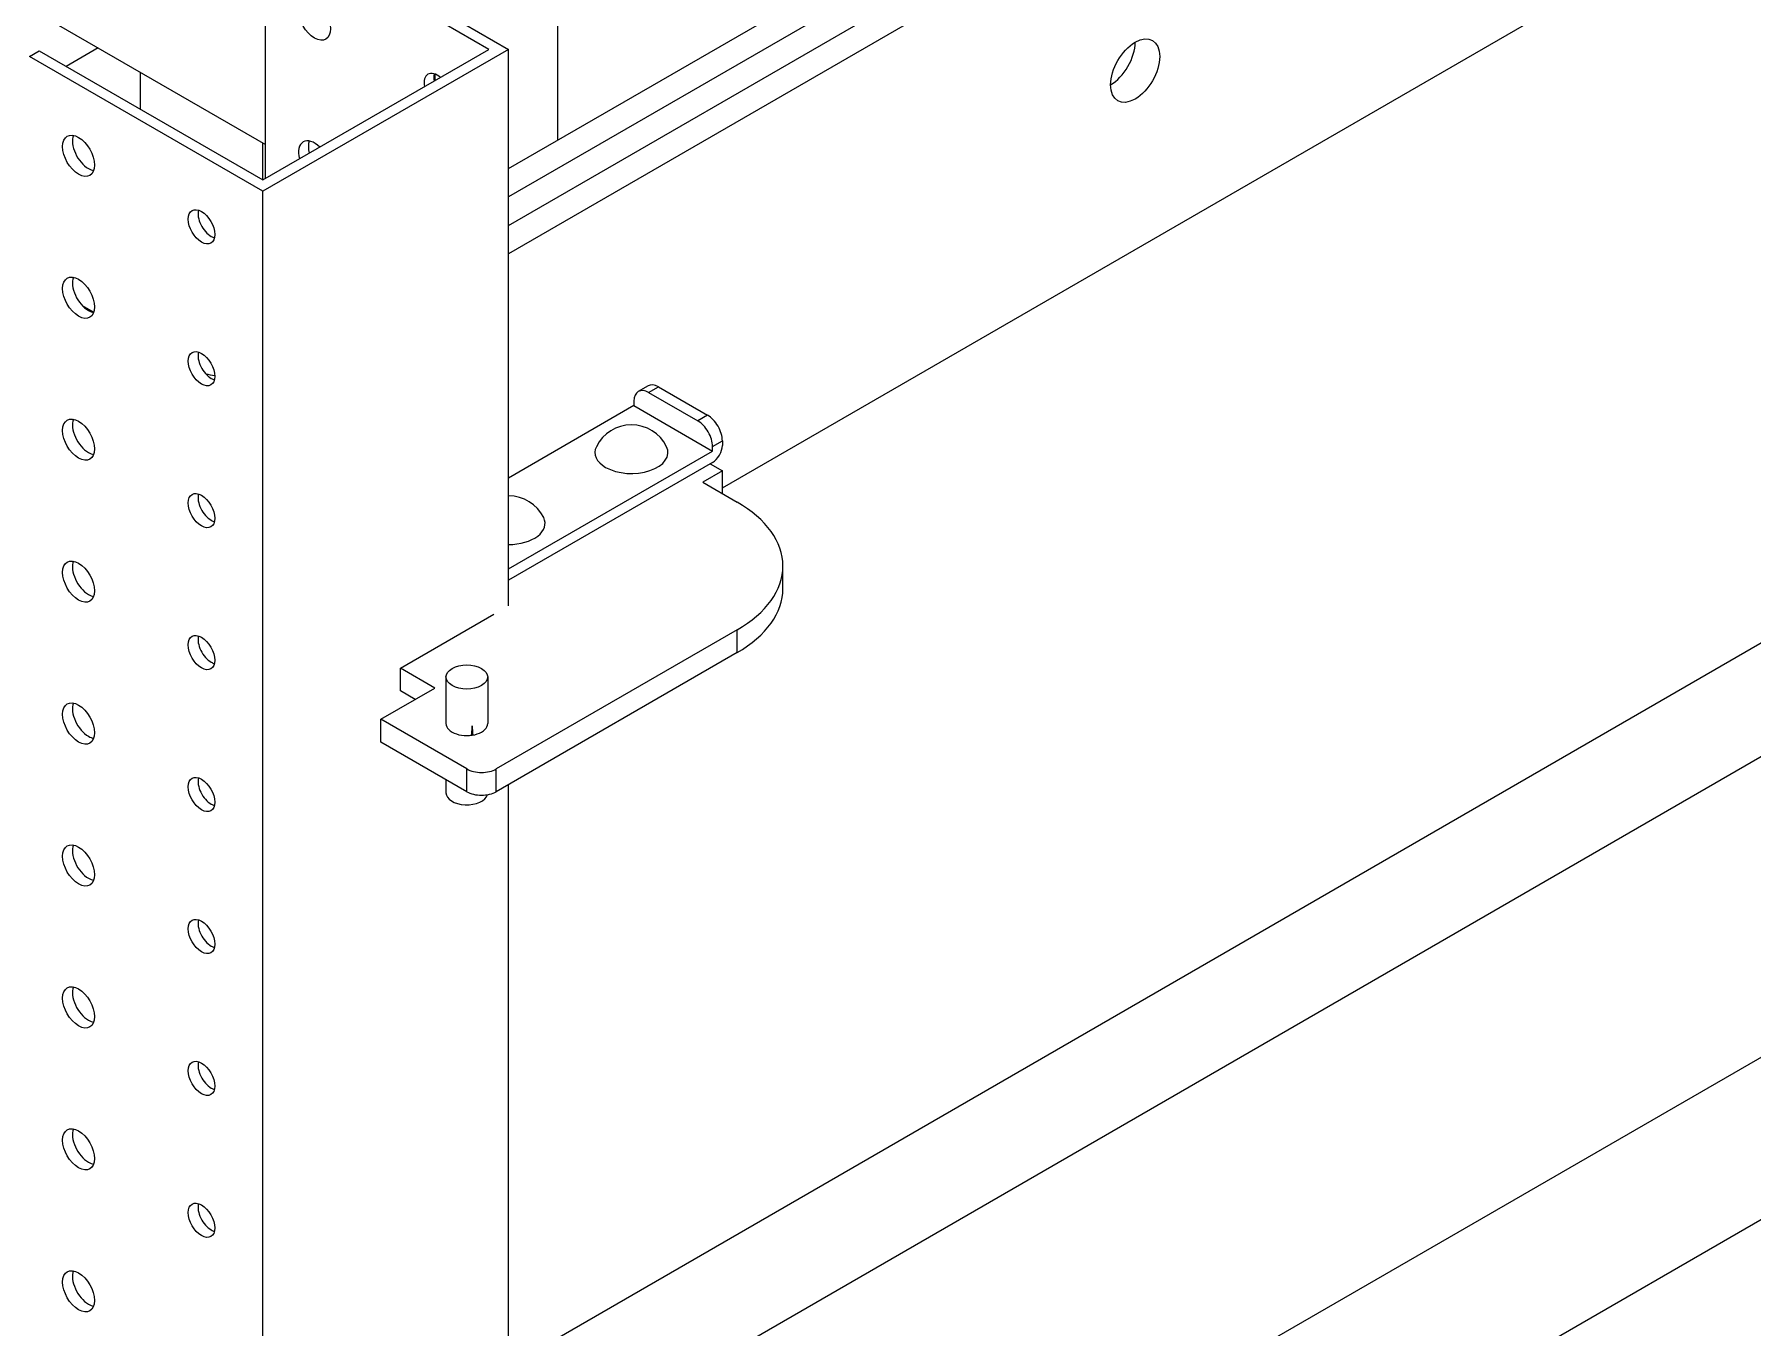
# Model space of a CAD drawing. Header units: millimetres. Extents: x -116965 to 323937, y 291661 to 566926.
# Drawn here: x -25839.8 to -25698.6, y 315014.8 to 315121.1 of the extents above; entities that cross this region are included whole.
import ezdxf

# ---------------------------------------------------------------- set-up
doc = ezdxf.new("R2010")
doc.units = ezdxf.units.MM
doc.layers.add('ALPHA', color=255, linetype='Continuous')

msp = doc.modelspace()

# ---------------------------------------------------------------- linework, layer by layer
at = {"layer": 'ALPHA'}
for p, q in [((-25800.857859, 315110.026224), (-25677.893068, 315181.019978)), ((-25675.872763, 315179.853555), (-25800.857859, 315107.693376)), ((-25800.857859, 315105.360529), (-25675.549514, 315177.707335)), ((-25673.529209, 315176.540911), (-25800.857859, 315103.027681)), ((-25783.281204, 315083.781691), (-25673.529209, 315147.147035)), ((-25796.817249, 315112.359071), (-25796.817249, 315133.354697)), ((-25853.991883, 315131.138492), (-25820.858879, 315112.009144)), ((-25820.050757, 315130.905208), (-25800.857859, 315119.824182)), ((-25820.858879, 315109.209727), (-25820.858879, 315130.438638)), ((-25802.474103, 315119.824182), (-25820.858879, 315130.438638)), ((-25543.875051, 315125.889586), (-25781.296887, 314988.814025)), ((-25840.253808, 315119.240971), (-25839.445686, 315119.70754)), ((-25839.445686, 315119.70754), (-25821.06091, 315109.093085)), ((-25834.596955, 315119.940826), (-25837.223352, 315118.424475)), ((-25800.857859, 315119.824182), (-25821.06091, 315108.159946)), ((-25821.06091, 315109.093085), (-25802.474103, 315119.824182)), ((-25800.857859, 315074.100374), (-25800.857859, 315119.824182)), ((-25821.06091, 315108.159946), (-25840.253808, 315119.240971)), ((-25831.162437, 315117.957906), (-25831.162437, 315114.925204)), ((-25803.080194, 314962.940197), (-25532.359312, 315119.240971)), ((-25806.918774, 315117.796145), (-25806.918774, 315117.25805)), ((-25821.060911, 315109.093086), (-25821.060911, 315112.125787)), ((-25821.06091, 314641.590471), (-25821.06091, 315108.159946)), ((-25643.678123, 315102.327827), (-25800.857859, 315011.580064)), ((-25835.910152, 315098.770235), (-25834.963708, 315098.223805)), ((-25639.637513, 315095.329285), (-25800.857859, 315002.248675)), ((-25789.391141, 315092.171534), (-25790.199263, 315091.704964)), ((-25789.34212, 315091.620058), (-25788.533998, 315092.086627)), ((-25789.34212, 315091.620058), (-25785.30151, 315089.28721)), ((-25788.533998, 315092.086627), (-25784.493387, 315089.75378)), ((-25790.554303, 315090.546948), (-25800.857859, 315084.598187)), ((-25790.554303, 315090.920204), (-25790.554303, 315090.546948)), ((-25790.554303, 315090.546948), (-25784.089326, 315086.814392)), ((-25784.493387, 315089.75378), (-25785.30151, 315089.28721)), ((-25800.857859, 315077.133076), (-25784.089326, 315086.814392)), ((-25784.089326, 315087.187648), (-25783.281204, 315087.654217)), ((-25784.089326, 315086.814392), (-25784.089326, 315087.187648)), ((-25783.281204, 315087.654217), (-25783.281204, 315087.280962)), ((-25784.089326, 315085.881253), (-25800.857859, 315076.199937)), ((-25784.291357, 315085.764611), (-25783.281204, 315085.181399)), ((-25783.281204, 315085.181399), (-25784.897448, 315084.24826)), ((-25784.897448, 315084.24826), (-25782.069021, 315082.615267)), ((-25783.281204, 315083.315121), (-25783.281204, 315085.181399)), ((-25778.303251, 315075.500082), (-25778.303251, 315077.36636)), ((-25809.747201, 315068.96811), (-25802.070042, 315073.40052)), ((-25782.069021, 315072.117454), (-25801.868011, 315060.686502)), ((-25782.069021, 315070.251176), (-25782.069021, 315072.117454)), ((-25782.069021, 315070.251176), (-25801.868011, 315058.820224)), ((-25809.747201, 315067.101832), (-25809.747201, 315068.96811)), ((-25806.918774, 315067.335117), (-25809.747201, 315068.96811)), ((-25811.363445, 315064.768984), (-25806.918774, 315067.335117)), ((-25808.535018, 315066.401978), (-25809.747201, 315067.101832)), ((-25806.006663, 315068.244927), (-25806.006663, 315064.419057)), ((-25802.578092, 315068.244927), (-25802.578092, 315064.419057)), ((-25811.363445, 315062.902707), (-25811.363445, 315064.768984)), ((-25804.292377, 315060.686502), (-25811.363445, 315064.768984)), ((-25803.886299, 315063.457483), (-25803.848688, 315064.240654)), ((-25804.292377, 315058.820224), (-25811.363445, 315062.902707)), ((-25804.292377, 315058.820224), (-25804.292377, 315060.686502)), ((-25801.868011, 315058.820224), (-25801.868011, 315060.686502)), ((-25806.006663, 315059.809967), (-25806.006663, 315058.72691)), ((-25800.857859, 314980.786479), (-25800.857859, 315059.403435))]:
    msp.add_line(p, q, dxfattribs=at)
for centre, end in [((-25790.756333, 315085.751489), 153.81037469), ((-25800.857859, 315079.91937), 90)]:
    msp.add_arc(centre, 3.216071, 26.18962531, end, dxfattribs=at)
for centre, major_axis, ratio, start_param, end_param in [((-25816.818269, 315122.273672), (-0.928571, 1.608333), 0.5773502692, 0.7853981634, 7.0685834706), ((-25749.340079, 315118.074547), (1.428571, 2.474358), 0.5773502692, 2.3561944902, 8.6393797974), ((-25751.360384, 315119.240971), (1.428571, 2.474358), 0.5773502692, 3.926990817, 5.4977871438), ((-25751.360384, 315119.240971), (1.428571, 2.474358), 0.5773502692, 3.926990817, 5.4977871438), ((-25806.716743, 315116.441554), (-0.771429, 1.336153), 0.5773502692, 5.2636745788, 7.3026960355), ((-25805.908621, 315116.908123), (-0.771429, 1.336153), 0.5773502692, 0.5512855984, 1.0195107284), ((-25836.213198, 315111.076005), (-0.928571, 1.608333), 0.5773502692, 0.7853981634, 7.0685834706), ((-25835.405076, 315111.542574), (-0.928571, 1.608333), 0.5773502692, 0.4501966899, 2.3561944902), ((-25816.818269, 315110.609435), (-0.928571, 1.608333), 0.5773502692, 5.1625856703, 7.403784944), ((-25816.010147, 315111.076005), (-0.928571, 1.608333), 0.5773502692, 0.4501966899, 1.1205996369), ((-25835.405076, 315111.542574), (-0.928571, 1.608333), 0.5773502692, 2.3561944902, 2.6913959637), ((-25826.111672, 315105.243886), (-0.771429, 1.336153), 0.5773502692, 0.7853981634, 7.0685834706), ((-25825.30355, 315105.710456), (-0.771429, 1.336153), 0.5773502692, 0.5512855984, 2.3561944902), ((-25825.30355, 315105.710456), (-0.771429, 1.336153), 0.5773502692, 2.3561944902, 2.5903070552), ((-25836.213198, 315099.411768), (-0.928571, 1.608333), 0.5773502692, 0.7853981634, 7.0685834706), ((-25835.405076, 315099.878337), (-0.928571, 1.608333), 0.5773502692, 0.4501966899, 2.3561944902), ((-25835.405076, 315099.878337), (-0.928571, 1.608333), 0.5773502692, 2.3561944902, 2.6913959637), ((-25826.111672, 315093.57965), (-0.771429, 1.336153), 0.5773502692, 0.7853981634, 7.0685834706), ((-25825.30355, 315094.046219), (-0.771429, 1.336153), 0.5773502692, 0.5512855984, 2.3561944902), ((-25824.091367, 315095.445927), (-4.285714, 0), 0.5773502692, 1.1705085136, 1.3516916044), ((-25825.30355, 315094.046219), (-0.771429, 1.336153), 0.5773502692, 2.3561944902, 2.5903070552), ((-25789.34212, 315090.220349), (-0.857143, 1.484615), 0.5773502692, 5.4977871438, 7.0685834706), ((-25788.533998, 315090.686919), (-0.857143, 1.484615), 0.5773502692, 5.4977871438, 6.2831853072), ((-25836.213198, 315087.747531), (-0.928571, 1.608333), 0.5773502692, 0.7853981634, 7.0685834706), ((-25784.493387, 315088.354071), (-0.857143, 1.484615), 0.5773502692, 3.926990817, 5.4977871438), ((-25835.405076, 315088.214101), (-0.928571, 1.608333), 0.5773502692, 0.4501966899, 2.3561944902), ((-25785.30151, 315087.887502), (-0.857143, 1.484615), 0.5773502692, 3.926990817, 5.4977871438), ((-25790.756333, 315086.69775), (-3, 0), 0.5773502692, 6.0065067037, 7.0685834706), ((-25790.756333, 315086.69775), (-3, 0), 0.5773502692, 0.7853981634, 3.4182712571), ((-25784.089326, 315086.814392), (0.571429, 0.989743), 0.5773502692, 3.926990817, 5.4977871438), ((-25835.405076, 315088.214101), (-0.928571, 1.608333), 0.5773502692, 2.3561944902, 2.6913959637), ((-25826.111672, 315081.915413), (-0.771429, 1.336153), 0.5773502692, 0.7853981634, 7.0685834706), ((-25825.30355, 315082.381982), (-0.771429, 1.336153), 0.5773502692, 0.5512855984, 2.3561944902), ((-25791.160394, 315077.36636), (-12.857143, 0), 0.5773502692, 2.3561944902, 3.926990817), ((-25825.30355, 315082.381982), (-0.771429, 1.336153), 0.5773502692, 2.3561944902, 2.5903070552), ((-25800.857859, 315080.865631), (-3, 0), 0.5773502692, 1.5707963268, 3.4182712571), ((-25836.213198, 315076.083294), (-0.928571, 1.608333), 0.5773502692, 0.7853981634, 7.0685834706), ((-25835.405076, 315076.549864), (-0.928571, 1.608333), 0.5773502692, 0.4501966899, 2.3561944902), ((-25791.160394, 315075.500082), (-12.857143, 0), 0.5773502692, 2.3561944902, 3.1415926536), ((-25835.405076, 315076.549864), (-0.928571, 1.608333), 0.5773502692, 2.3561944902, 2.6913959637), ((-25826.111672, 315070.251176), (-0.771429, 1.336153), 0.5773502692, 0.7853981634, 7.0685834706), ((-25825.30355, 315070.717745), (-0.771429, 1.336153), 0.5773502692, 0.5512855984, 2.3561944902), ((-25825.30355, 315070.717745), (-0.771429, 1.336153), 0.5773502692, 2.3561944902, 2.5903070552), ((-25804.292377, 315068.244927), (-1.714286, 0), 0.5773502692, 0.7853981634, 7.0685834706), ((-25836.213198, 315064.419057), (-0.928571, 1.608333), 0.5773502692, 0.7853981634, 7.0685834706), ((-25835.405076, 315064.885627), (-0.928571, 1.608333), 0.5773502692, 0.4501966899, 2.3561944902), ((-25804.292377, 315064.419057), (-1.714286, 0), 0.5773502692, 0, 3.1415926536), ((-25804.292377, 315055.001894), (1.643162, 17.576319), 0.0278024166, 1.0199340822, 1.0719324668), ((-25804.292377, 315055.001894), (1.161997, -17.142438), 0.073523511, 2.0829855009, 2.1349838856), ((-25835.405076, 315064.885627), (-0.928571, 1.608333), 0.5773502692, 2.3561944902, 2.6913959637), ((-25826.111672, 315058.586939), (-0.771429, 1.336153), 0.5773502692, 0.7853981634, 7.0685834706), ((-25825.30355, 315059.053508), (-0.771429, 1.336153), 0.5773502692, 0.5512855984, 2.3561944902), ((-25803.080194, 315061.386356), (-1.714286, 0), 0.5773502692, 0.7853981634, 2.3561944902), ((-25804.292377, 315058.72691), (-1.714286, 0), 0.5773502692, 0, 2.9823802448), ((-25803.080194, 315059.520078), (-1.714286, 0), 0.5773502692, 0.7853981634, 2.3561944902), ((-25825.30355, 315059.053508), (-0.771429, 1.336153), 0.5773502692, 2.3561944902, 2.5903070552), ((-25836.213198, 315052.75482), (-0.928571, 1.608333), 0.5773502692, 0.7853981634, 7.0685834706), ((-25835.405076, 315053.22139), (-0.928571, 1.608333), 0.5773502692, 0.4501966899, 2.3561944902), ((-25835.405076, 315053.22139), (-0.928571, 1.608333), 0.5773502692, 2.3561944902, 2.6913959637), ((-25826.111672, 315046.922702), (-0.771429, 1.336153), 0.5773502692, 0.7853981634, 7.0685834706), ((-25825.30355, 315047.389272), (-0.771429, 1.336153), 0.5773502692, 0.5512855984, 2.3561944902), ((-25825.30355, 315047.389272), (-0.771429, 1.336153), 0.5773502692, 2.3561944902, 2.5903070552), ((-25836.213198, 315041.090584), (-0.928571, 1.608333), 0.5773502692, 0.7853981634, 7.0685834706), ((-25835.405076, 315041.557153), (-0.928571, 1.608333), 0.5773502692, 0.4501966899, 2.3561944902), ((-25835.405076, 315041.557153), (-0.928571, 1.608333), 0.5773502692, 2.3561944902, 2.6913959637), ((-25826.111672, 315035.258465), (-0.771429, 1.336153), 0.5773502692, 0.7853981634, 7.0685834706), ((-25825.30355, 315035.725035), (-0.771429, 1.336153), 0.5773502692, 0.5512855984, 2.3561944902), ((-25825.30355, 315035.725035), (-0.771429, 1.336153), 0.5773502692, 2.3561944902, 2.5903070552), ((-25836.213198, 315029.426347), (-0.928571, 1.608333), 0.5773502692, 0.7853981634, 7.0685834706), ((-25835.405076, 315029.892916), (-0.928571, 1.608333), 0.5773502692, 0.4501966899, 2.3561944902), ((-25835.405076, 315029.892916), (-0.928571, 1.608333), 0.5773502692, 2.3561944902, 2.6913959637), ((-25826.111672, 315023.594228), (-0.771429, 1.336153), 0.5773502692, 0.7853981634, 7.0685834706), ((-25825.30355, 315024.060798), (-0.771429, 1.336153), 0.5773502692, 0.5512855984, 2.3561944902), ((-25825.30355, 315024.060798), (-0.771429, 1.336153), 0.5773502692, 2.3561944902, 2.5903070552), ((-25836.213198, 315017.76211), (-0.928571, 1.608333), 0.5773502692, 0.7853981634, 7.0685834706), ((-25835.405076, 315018.228679), (-0.928571, 1.608333), 0.5773502692, 0.4501966899, 2.3561944902), ((-25835.405076, 315018.228679), (-0.928571, 1.608333), 0.5773502692, 2.3561944902, 2.6913959637)]:
    msp.add_ellipse(centre, major_axis=major_axis, ratio=ratio, start_param=start_param, end_param=end_param, dxfattribs=at)

doc.saveas('drawing.dxf')
